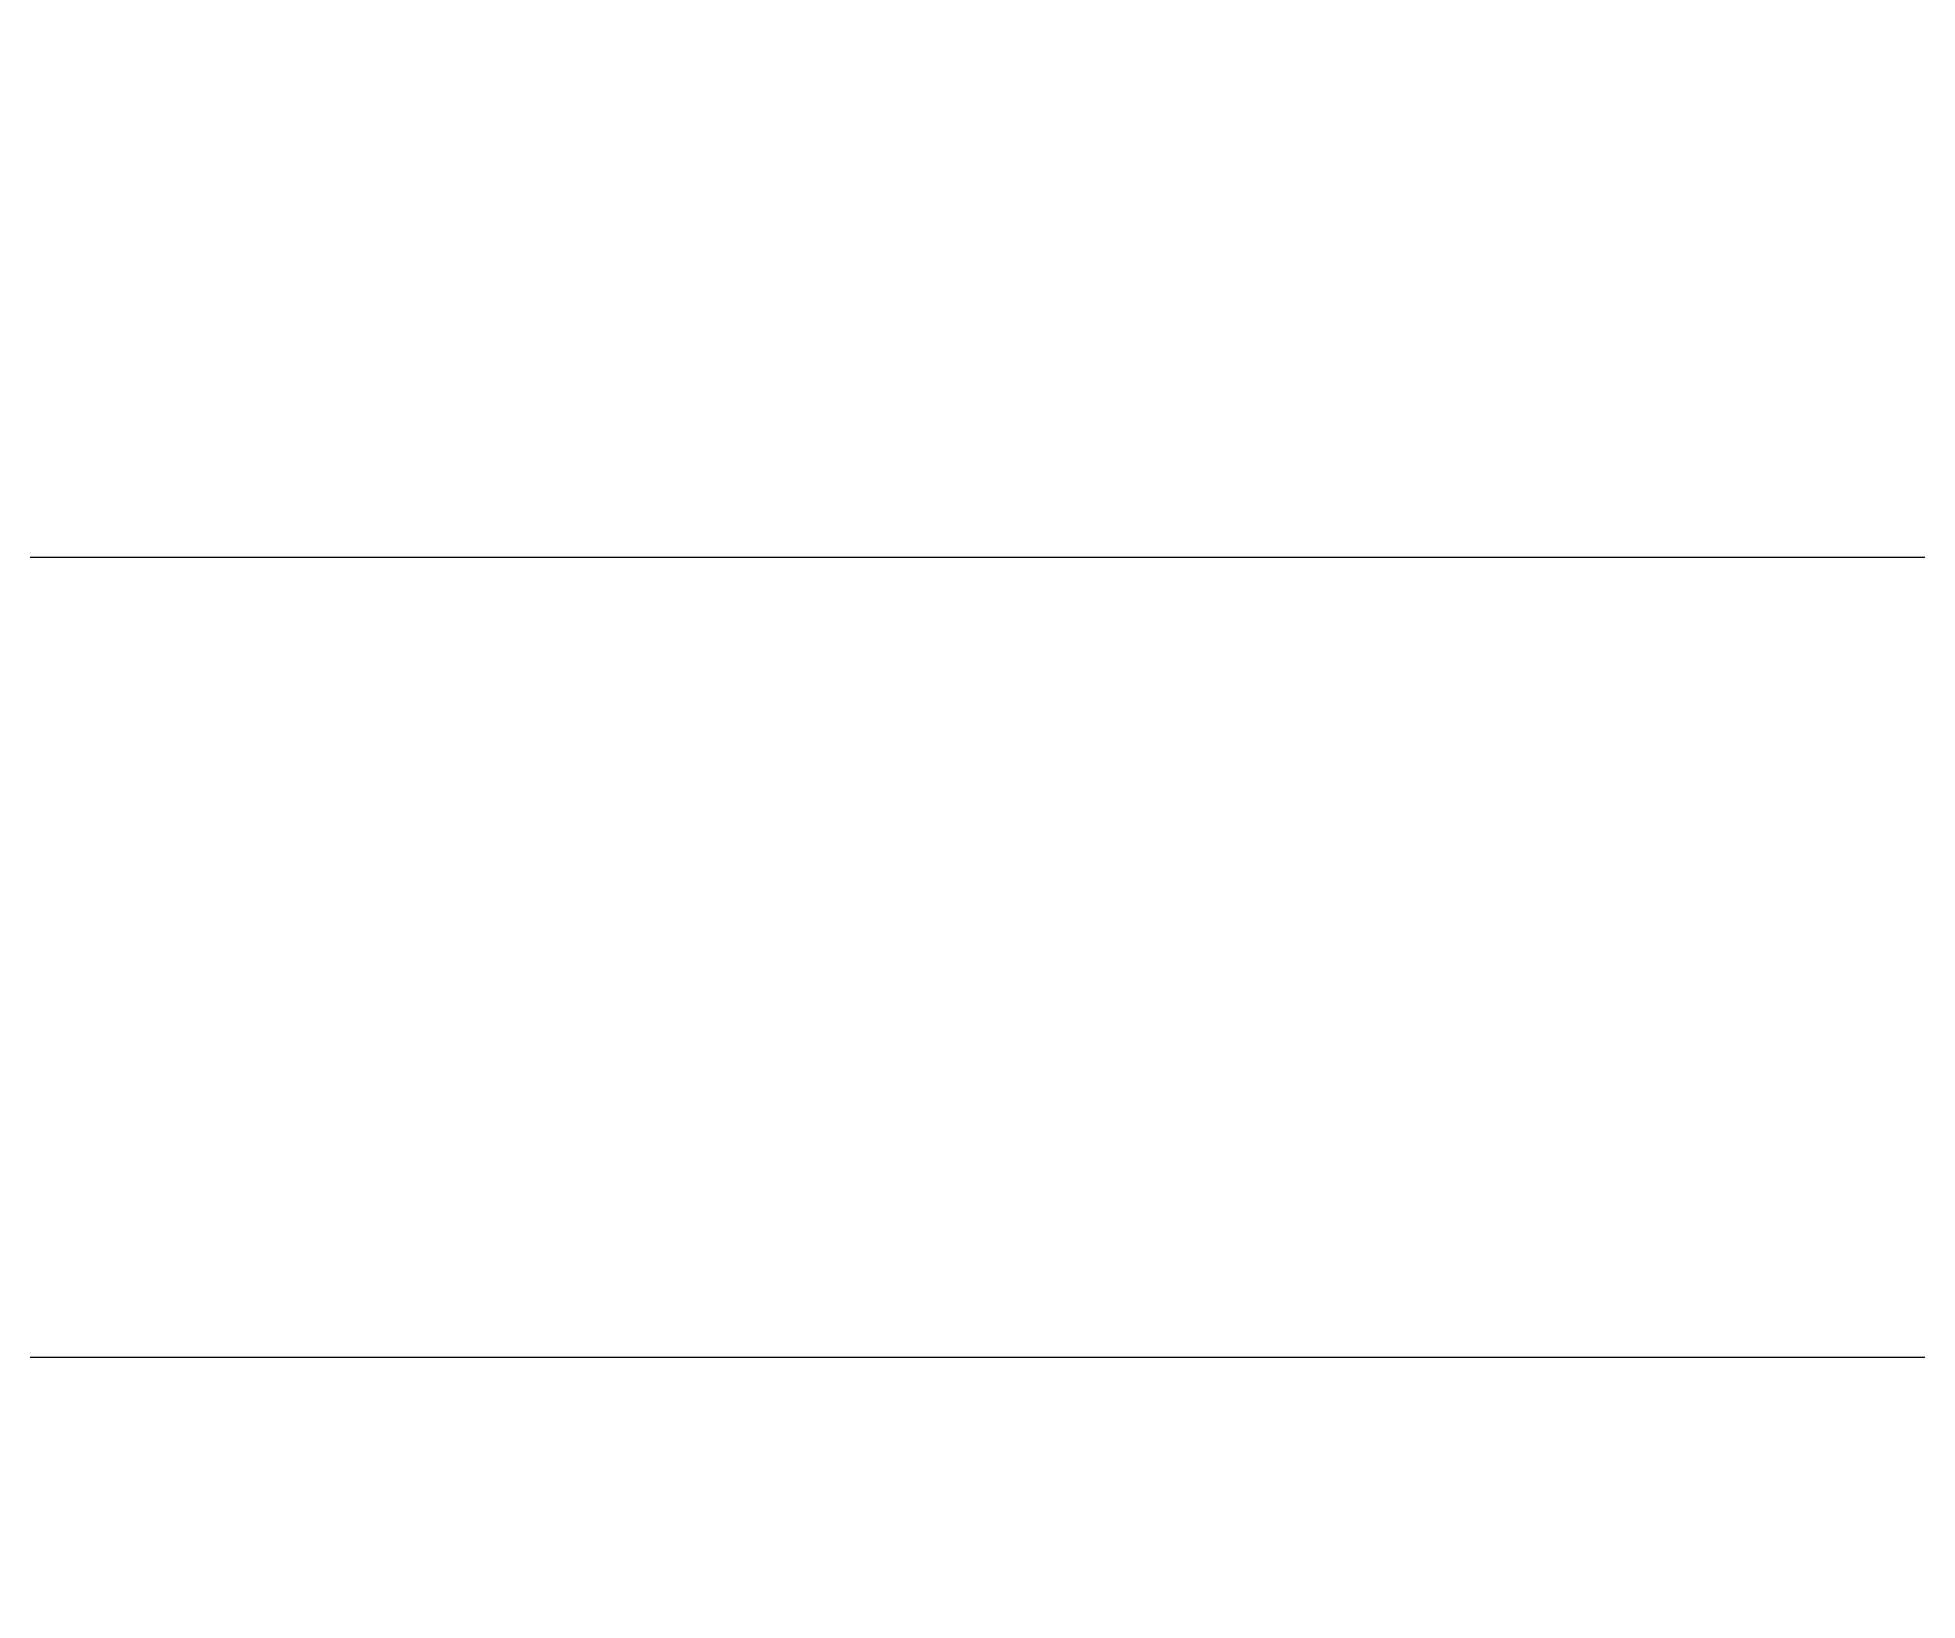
# Model space of a CAD drawing. Header units: millimetres. Extents: x -154198 to 210257, y -78304 to 147765.
# Drawn here: x 97659 to 98482, y 53587 to 54271 of the extents above; entities that cross this region are included whole.
import ezdxf

# ---------------------------------------------------------------- set-up
doc = ezdxf.new("R2010")
doc.units = ezdxf.units.MM
doc.header["$LTSCALE"] = 0.25
doc.layers.get('Defpoints').update_dxf_attribs({"color": 171})
doc.layers.add('D-STR-DIM', color=7, linetype='Continuous')
doc.styles.add('MSゴシック_10', font='MS Gothic.ttf')
doc.dimstyles.new('DIM', dxfattribs={"dimscale": 100, "dimtxt": 3.5, "dimasz": 1.5, "dimexe": 0.25, "dimexo": 1, "dimgap": 0.5, "dimtad": 3, "dimdec": 0, "dimzin": 0, "dimdsep": 46, "dimtxsty": 'MSゴシック_10', "dimblk": 'OPEN', "dimcen": 0, "dimclrd": 256, "dimclre": 256, "dimclrt": 3, "dimaunit": 1, "dimadec": 3, "dimazin": 0, "dimtfac": 1, "dimtdec": 0, "dimtix": 1, "dimtmove": 2, "dimatfit": 2, "dimldrblk": 'OPEN', "dimfxl": 1, "dimtolj": 1, "dimtzin": 0, "dimarcsym": 2})

# ---------------------------------------------------------------- blocks, each defined once
blk = doc.blocks.new('_Open')
at = {"color": 0, "linetype": 'ByBlock', "lineweight": -2}
for p, q in [((-1, 0.167), (0, 0)), ((-1, -0.167), (0, 0)), ((0, 0), (-1, 0))]:
    blk.add_line(p, q, dxfattribs=at)
blk = doc.blocks.new('*D180')
at = {"layer": 'D-STR-DIM', "lineweight": -2, "transparency": 16777216}
for p, q in [((94152.62, 52876.1), (94152.62, 53705.85)), ((100052.62, 52876.1), (100052.62, 53705.85)), ((94227.62, 53693.35), (99977.62, 53693.35))]:
    blk.add_line(p, q, dxfattribs=at)
at = {"layer": 'Defpoints', "color": 0, "transparency": 16777216}
for p in [(100052.62, 53693.35), (94152.62, 52826.1), (100052.62, 52826.1)]:
    blk.add_point(p, dxfattribs=at)
at = {"layer": 'D-STR-DIM', "lineweight": -2, "transparency": 16777216, "xscale": 75, "yscale": 75, "zscale": 75, "rotation": 180}
blk.add_blockref('_Open', (94152.62, 53693.35), dxfattribs=at)
at = {"layer": 'D-STR-DIM', "lineweight": -2, "transparency": 16777216, "xscale": 75, "yscale": 75, "zscale": 75}
blk.add_blockref('_Open', (100052.62, 53693.35), dxfattribs=at)
at = {"layer": 'D-STR-DIM', "color": 3, "transparency": 16777216, "insert": (97102.62, 53805.85), "char_height": 175, "attachment_point": 5, "style": 'MSゴシック_10'}
blk.add_mtext('\\A1;5900', dxfattribs=at)
blk = doc.blocks.new('*D182')
at = {"layer": 'D-STR-DIM', "lineweight": -2, "transparency": 16777216}
for p, q in [((92602.62, 51751.1), (92602.62, 54055.85)), ((101602.62, 51751.1), (101602.62, 54055.85)), ((92677.62, 54043.35), (101527.62, 54043.35))]:
    blk.add_line(p, q, dxfattribs=at)
at = {"layer": 'Defpoints', "color": 0, "transparency": 16777216}
for p in [(101602.62, 54043.35), (92602.62, 51701.1), (101602.62, 51701.1)]:
    blk.add_point(p, dxfattribs=at)
at = {"layer": 'D-STR-DIM', "lineweight": -2, "transparency": 16777216, "xscale": 75, "yscale": 75, "zscale": 75, "rotation": 180}
blk.add_blockref('_Open', (92602.62, 54043.35), dxfattribs=at)
at = {"layer": 'D-STR-DIM', "lineweight": -2, "transparency": 16777216, "xscale": 75, "yscale": 75, "zscale": 75}
blk.add_blockref('_Open', (101602.62, 54043.35), dxfattribs=at)
at = {"layer": 'D-STR-DIM', "color": 3, "transparency": 16777216, "insert": (97102.62, 54155.85), "char_height": 175, "attachment_point": 5, "style": 'MSゴシック_10'}
blk.add_mtext('\\A1;9000', dxfattribs=at)

msp = doc.modelspace()

# ---------------------------------------------------------------- dimensions: what is measured, and where the dimension line sits
at = {"layer": 'D-STR-DIM'}
for base, p1, p2, picture, middle in [((101602.62, 54043.35), (92602.62, 51701.1), (101602.62, 51701.1), '*D182', (97102.62, 54155.85)), ((100052.62, 53693.35), (94152.62, 52826.1), (100052.62, 52826.1), '*D180', (97102.62, 53805.85))]:
    dim = msp.add_linear_dim(base=base, p1=p1, p2=p2, angle=180, dimstyle='DIM', override={"dimscale": 0}, dxfattribs=at)
    dim.commit()
    dim.dimension.update_dxf_attribs({"geometry": picture, "text_midpoint": middle})

doc.saveas('drawing.dxf')
